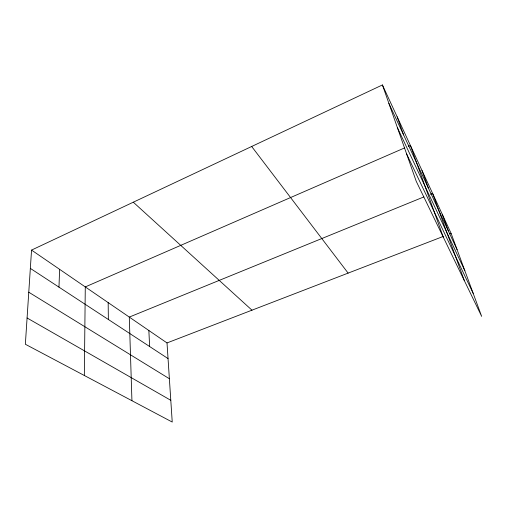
<?xml version="1.0" encoding="UTF-8"?>
<svg xmlns="http://www.w3.org/2000/svg" width="507" height="507" viewBox="0 0 507 507"><rect width="100%" height="100%" fill="white"/><g stroke="black" fill="none" stroke-linecap="round" stroke-linejoin="round"><path stroke-width="0.76" d="M84.339 375.497L85.284 286.918L404.656 147.886M58.97 287.139L59.617 269.331M31.548 250.09L25.35 344.253L172.234 422.052L167.012 342.935L31.548 250.09L382.417 84.948L451.11 233.404L481.65 316.368L416.222 181.284L382.417 84.948M408.236 146.327L410.385 145.395L443.321 237.238M423.915 196.893L129.291 317.084L131.934 400.707M430.411 194.238L432.579 193.357L464.374 280.694M167.012 342.935L443.72 236.256M449.633 233.974L451.11 233.404M27.08 317.978L170.796 400.302M28.772 292.216L169.376 378.735M30.344 268.393L168.039 358.576M133.297 202.198L251.973 310.183M251.675 146.485L348.125 273.108M406.652 154.014L473.183 293.369M397.374 127.574L464.843 270.706M388.882 103.377L457.092 249.653M442.243 214.239L448.327 230.862M422.001 170.504L428.282 187.875M397.152 116.794L403.578 134.887M148.849 330.488L149.647 346.522M108.168 302.603L108.365 319.486"/></g></svg>
